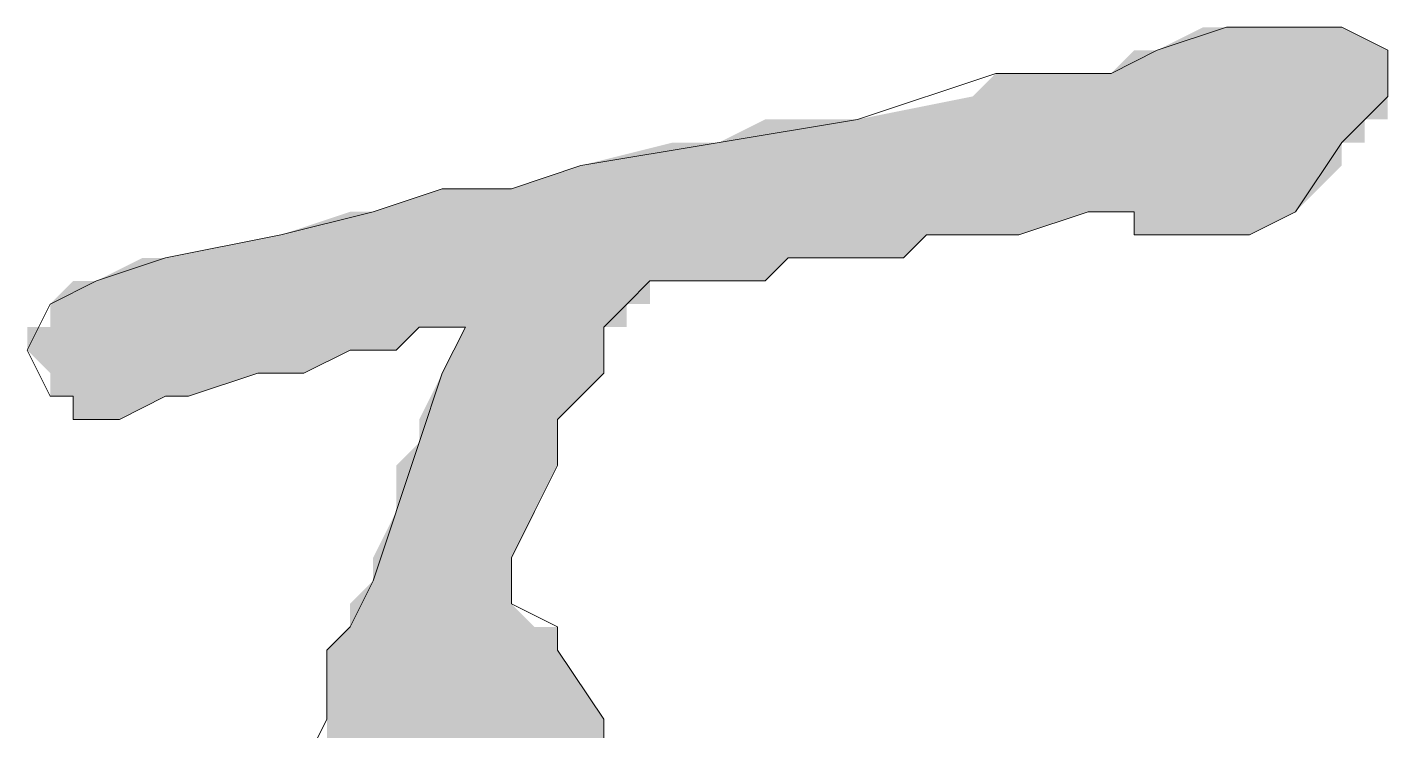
# Model space of a CAD drawing. Header units: millimetres. Extents: x 24 to 410, y 10 to 282.
# Drawn here: x 309.33 to 311.827, y 17.293 to 18.584 of the extents above; entities that cross this region are included whole.
import ezdxf

# ---------------------------------------------------------------- set-up
doc = ezdxf.new("R2010")
doc.units = ezdxf.units.MM
doc.layers.add('Watermark', color=7, linetype='Continuous')

msp = doc.modelspace()

# ---------------------------------------------------------------- hatches: boundary and pattern name
at = {"layer": 'Watermark'}
h = msp.add_hatch(color=256, dxfattribs=at)
h.dxf.hatch_style = 2
h.paths.add_polyline_path([(311.488667, 18.584333), (311.404, 18.542), (311.827333, 18.542)])
h = msp.add_hatch(color=256, dxfattribs=at)
h.dxf.hatch_style = 2
h.paths.add_polyline_path([(311.531, 18.584333), (311.488667, 18.584333), (311.742667, 18.584333)])
h = msp.add_hatch(color=256, dxfattribs=at)
h.dxf.hatch_style = 2
h.paths.add_polyline_path([(311.488667, 18.584333), (311.742667, 18.584333), (311.827333, 18.542)])
h = msp.add_hatch(color=256, dxfattribs=at)
h.dxf.hatch_style = 2
h.paths.add_polyline_path([(311.700333, 18.584333), (311.531, 18.584333)])
h = msp.add_hatch(color=256, dxfattribs=at)
h.dxf.hatch_style = 2
h.paths.add_polyline_path([(311.531, 18.584333), (311.742667, 18.584333)])
h = msp.add_hatch(color=256, dxfattribs=at)
h.dxf.hatch_style = 2
h.paths.add_polyline_path([(311.361667, 18.542), (311.319333, 18.499667), (311.827333, 18.499667)])
h = msp.add_hatch(color=256, dxfattribs=at)
h.dxf.hatch_style = 2
h.paths.add_polyline_path([(311.404, 18.542), (311.361667, 18.542), (311.827333, 18.542)])
h = msp.add_hatch(color=256, dxfattribs=at)
h.dxf.hatch_style = 2
h.paths.add_polyline_path([(311.361667, 18.542), (311.827333, 18.542), (311.827333, 18.499667)])
h = msp.add_hatch(color=256, dxfattribs=at)
h.dxf.hatch_style = 2
h.paths.add_polyline_path([(311.404, 18.542), (311.827333, 18.542)])
h = msp.add_hatch(color=256, dxfattribs=at)
h.dxf.hatch_style = 2
h.paths.add_polyline_path([(311.107667, 18.499667), (311.065333, 18.457333), (311.827333, 18.457333)])
h = msp.add_hatch(color=256, dxfattribs=at)
h.dxf.hatch_style = 2
h.paths.add_polyline_path([(311.319333, 18.499667), (311.107667, 18.499667), (311.827333, 18.499667)])
h = msp.add_hatch(color=256, dxfattribs=at)
h.dxf.hatch_style = 2
h.paths.add_polyline_path([(311.107667, 18.499667), (311.827333, 18.499667), (311.827333, 18.457333)])
h = msp.add_hatch(color=256, dxfattribs=at)
h.dxf.hatch_style = 2
h.paths.add_polyline_path([(311.319333, 18.499667), (311.827333, 18.499667)])
h = msp.add_hatch(color=256, dxfattribs=at)
h.dxf.hatch_style = 2
h.paths.add_polyline_path([(311.065333, 18.457333), (310.853667, 18.415), (311.827333, 18.415)])
h = msp.add_hatch(color=256, dxfattribs=at)
h.dxf.hatch_style = 2
h.paths.add_polyline_path([(311.065333, 18.457333), (311.827333, 18.457333), (311.827333, 18.415)])
h = msp.add_hatch(color=256, dxfattribs=at)
h.dxf.hatch_style = 2
h.paths.add_polyline_path([(310.684333, 18.415), (310.599667, 18.372667), (311.785, 18.372667)])
h = msp.add_hatch(color=256, dxfattribs=at)
h.dxf.hatch_style = 2
h.paths.add_polyline_path([(310.853667, 18.415), (310.684333, 18.415), (311.785, 18.415)])
h = msp.add_hatch(color=256, dxfattribs=at)
h.dxf.hatch_style = 2
h.paths.add_polyline_path([(310.684333, 18.415), (311.785, 18.415), (311.785, 18.372667)])
h = msp.add_hatch(color=256, dxfattribs=at)
h.dxf.hatch_style = 2
h.paths.add_polyline_path([(310.853667, 18.415), (311.827333, 18.415), (311.785, 18.415)])
h = msp.add_hatch(color=256, dxfattribs=at)
h.dxf.hatch_style = 2
h.paths.add_polyline_path([(310.515, 18.372667), (310.345667, 18.330333), (311.742667, 18.330333)])
h = msp.add_hatch(color=256, dxfattribs=at)
h.dxf.hatch_style = 2
h.paths.add_polyline_path([(310.599667, 18.372667), (310.515, 18.372667), (311.742667, 18.372667)])
h = msp.add_hatch(color=256, dxfattribs=at)
h.dxf.hatch_style = 2
h.paths.add_polyline_path([(310.515, 18.372667), (311.742667, 18.372667), (311.742667, 18.330333)])
h = msp.add_hatch(color=256, dxfattribs=at)
h.dxf.hatch_style = 2
h.paths.add_polyline_path([(310.599667, 18.372667), (311.785, 18.372667), (311.742667, 18.372667)])
h = msp.add_hatch(color=256, dxfattribs=at)
h.dxf.hatch_style = 2
h.paths.add_polyline_path([(310.345667, 18.330333), (310.218667, 18.288), (311.700333, 18.288)])
h = msp.add_hatch(color=256, dxfattribs=at)
h.dxf.hatch_style = 2
h.paths.add_polyline_path([(310.345667, 18.330333), (311.742667, 18.330333), (311.700333, 18.288)])
h = msp.add_hatch(color=256, dxfattribs=at)
h.dxf.hatch_style = 2
h.paths.add_polyline_path([(310.091667, 18.288), (309.964667, 18.245667), (311.658, 18.245667)])
h = msp.add_hatch(color=256, dxfattribs=at)
h.dxf.hatch_style = 2
h.paths.add_polyline_path([(310.091667, 18.288), (311.700333, 18.288), (311.658, 18.245667)])
h = msp.add_hatch(color=256, dxfattribs=at)
h.dxf.hatch_style = 2
h.paths.add_polyline_path([(309.922333, 18.245667), (309.795333, 18.203333), (311.15, 18.203333)])
h = msp.add_hatch(color=256, dxfattribs=at)
h.dxf.hatch_style = 2
h.paths.add_polyline_path([(309.964667, 18.245667), (309.922333, 18.245667), (311.658, 18.245667)])
h = msp.add_hatch(color=256, dxfattribs=at)
h.dxf.hatch_style = 2
h.paths.add_polyline_path([(309.922333, 18.245667), (311.277, 18.245667)])
h = msp.add_hatch(color=256, dxfattribs=at)
h.dxf.hatch_style = 2
h.paths.add_polyline_path([(309.922333, 18.245667), (311.361667, 18.245667), (311.277, 18.245667)])
h = msp.add_hatch(color=256, dxfattribs=at)
h.dxf.hatch_style = 2
h.paths.add_polyline_path([(309.922333, 18.245667), (311.277, 18.245667), (311.15, 18.203333)])
h = msp.add_hatch(color=256, dxfattribs=at)
h.dxf.hatch_style = 2
h.paths.add_polyline_path([(309.964667, 18.245667), (311.658, 18.245667)])
h = msp.add_hatch(color=256, dxfattribs=at)
h.dxf.hatch_style = 2
h.paths.add_polyline_path([(309.964667, 18.245667), (311.658, 18.245667)])
h = msp.add_hatch(color=256, dxfattribs=at)
h.dxf.hatch_style = 2
h.paths.add_polyline_path([(309.964667, 18.245667), (311.658, 18.245667)])
h = msp.add_hatch(color=256, dxfattribs=at)
h.dxf.hatch_style = 2
h.paths.add_polyline_path([(311.361667, 18.245667), (311.361667, 18.203333), (311.573333, 18.203333)])
h = msp.add_hatch(color=256, dxfattribs=at)
h.dxf.hatch_style = 2
h.paths.add_polyline_path([(311.361667, 18.245667), (311.658, 18.245667), (311.573333, 18.203333)])
h = msp.add_hatch(color=256, dxfattribs=at)
h.dxf.hatch_style = 2
h.paths.add_polyline_path([(309.795333, 18.203333), (309.583667, 18.161), (310.938333, 18.161)])
h = msp.add_hatch(color=256, dxfattribs=at)
h.dxf.hatch_style = 2
h.paths.add_polyline_path([(309.795333, 18.203333), (311.107667, 18.203333)])
h = msp.add_hatch(color=256, dxfattribs=at)
h.dxf.hatch_style = 2
h.paths.add_polyline_path([(309.795333, 18.203333), (311.15, 18.203333), (311.107667, 18.203333)])
h = msp.add_hatch(color=256, dxfattribs=at)
h.dxf.hatch_style = 2
h.paths.add_polyline_path([(309.795333, 18.203333), (311.107667, 18.203333)])
h = msp.add_hatch(color=256, dxfattribs=at)
h.dxf.hatch_style = 2
h.paths.add_polyline_path([(309.795333, 18.203333), (311.107667, 18.203333)])
h = msp.add_hatch(color=256, dxfattribs=at)
h.dxf.hatch_style = 2
h.paths.add_polyline_path([(309.795333, 18.203333), (310.980667, 18.203333)])
h = msp.add_hatch(color=256, dxfattribs=at)
h.dxf.hatch_style = 2
h.paths.add_polyline_path([(309.795333, 18.203333), (310.980667, 18.203333)])
h = msp.add_hatch(color=256, dxfattribs=at)
h.dxf.hatch_style = 2
h.paths.add_polyline_path([(309.795333, 18.203333), (310.980667, 18.203333), (310.938333, 18.161)])
h = msp.add_hatch(color=256, dxfattribs=at)
h.dxf.hatch_style = 2
h.paths.add_polyline_path([(310.980667, 18.203333), (311.065333, 18.203333)])
h = msp.add_hatch(color=256, dxfattribs=at)
h.dxf.hatch_style = 2
h.paths.add_polyline_path([(310.980667, 18.203333), (311.107667, 18.203333), (311.065333, 18.203333)])
h = msp.add_hatch(color=256, dxfattribs=at)
h.dxf.hatch_style = 2
h.paths.add_polyline_path([(311.023, 18.203333), (311.065333, 18.203333)])
h = msp.add_hatch(color=256, dxfattribs=at)
h.dxf.hatch_style = 2
h.paths.add_polyline_path([(311.023, 18.203333), (311.065333, 18.203333)])
h = msp.add_hatch(color=256, dxfattribs=at)
h.dxf.hatch_style = 2
h.paths.add_polyline_path([(311.023, 18.203333), (311.065333, 18.203333)])
h = msp.add_hatch(color=256, dxfattribs=at)
h.dxf.hatch_style = 2
h.paths.add_polyline_path([(311.361667, 18.203333), (311.573333, 18.203333)])
h = msp.add_hatch(color=256, dxfattribs=at)
h.dxf.hatch_style = 2
h.paths.add_polyline_path([(311.361667, 18.203333), (311.573333, 18.203333)])
h = msp.add_hatch(color=256, dxfattribs=at)
h.dxf.hatch_style = 2
h.paths.add_polyline_path([(311.361667, 18.203333), (311.573333, 18.203333), (311.446333, 18.203333)])
h = msp.add_hatch(color=256, dxfattribs=at)
h.dxf.hatch_style = 2
h.paths.add_polyline_path([(311.361667, 18.203333), (311.573333, 18.203333)])
h = msp.add_hatch(color=256, dxfattribs=at)
h.dxf.hatch_style = 2
h.paths.add_polyline_path([(311.361667, 18.203333), (311.573333, 18.203333)])
h = msp.add_hatch(color=256, dxfattribs=at)
h.dxf.hatch_style = 2
h.paths.add_polyline_path([(309.541333, 18.161), (309.456667, 18.118667), (310.684333, 18.118667)])
h = msp.add_hatch(color=256, dxfattribs=at)
h.dxf.hatch_style = 2
h.paths.add_polyline_path([(309.583667, 18.161), (309.541333, 18.161), (310.726667, 18.161)])
h = msp.add_hatch(color=256, dxfattribs=at)
h.dxf.hatch_style = 2
h.paths.add_polyline_path([(309.541333, 18.161), (310.726667, 18.161), (310.684333, 18.118667)])
h = msp.add_hatch(color=256, dxfattribs=at)
h.dxf.hatch_style = 2
h.paths.add_polyline_path([(309.583667, 18.161), (310.938333, 18.161)])
h = msp.add_hatch(color=256, dxfattribs=at)
h.dxf.hatch_style = 2
h.paths.add_polyline_path([(309.583667, 18.161), (310.938333, 18.161)])
h = msp.add_hatch(color=256, dxfattribs=at)
h.dxf.hatch_style = 2
h.paths.add_polyline_path([(309.583667, 18.161), (310.938333, 18.161), (310.726667, 18.161)])
h = msp.add_hatch(color=256, dxfattribs=at)
h.dxf.hatch_style = 2
h.paths.add_polyline_path([(309.414333, 18.118667), (309.372, 18.076333), (310.472667, 18.076333)])
h = msp.add_hatch(color=256, dxfattribs=at)
h.dxf.hatch_style = 2
h.paths.add_polyline_path([(309.456667, 18.118667), (309.414333, 18.118667), (310.472667, 18.118667)])
h = msp.add_hatch(color=256, dxfattribs=at)
h.dxf.hatch_style = 2
h.paths.add_polyline_path([(309.414333, 18.118667), (310.472667, 18.118667), (310.472667, 18.076333)])
h = msp.add_hatch(color=256, dxfattribs=at)
h.dxf.hatch_style = 2
h.paths.add_polyline_path([(309.456667, 18.118667), (310.684333, 18.118667)])
h = msp.add_hatch(color=256, dxfattribs=at)
h.dxf.hatch_style = 2
h.paths.add_polyline_path([(309.456667, 18.118667), (310.684333, 18.118667)])
h = msp.add_hatch(color=256, dxfattribs=at)
h.dxf.hatch_style = 2
h.paths.add_polyline_path([(309.456667, 18.118667), (310.684333, 18.118667), (310.472667, 18.118667)])
h = msp.add_hatch(color=256, dxfattribs=at)
h.dxf.hatch_style = 2
h.paths.add_polyline_path([(309.372, 18.076333), (310.430333, 18.076333)])
h = msp.add_hatch(color=256, dxfattribs=at)
h.dxf.hatch_style = 2
h.paths.add_polyline_path([(309.372, 18.076333), (310.472667, 18.076333), (310.430333, 18.076333)])
h = msp.add_hatch(color=256, dxfattribs=at)
h.dxf.hatch_style = 2
h.paths.add_polyline_path([(309.372, 18.076333), (309.372, 18.034), (310.430333, 18.034)])
h = msp.add_hatch(color=256, dxfattribs=at)
h.dxf.hatch_style = 2
h.paths.add_polyline_path([(309.372, 18.076333), (310.430333, 18.076333), (310.430333, 18.034)])
h = msp.add_hatch(color=256, dxfattribs=at)
h.dxf.hatch_style = 2
h.paths.add_polyline_path([(309.372, 18.034), (309.329667, 18.034), (310.049333, 18.034)])
h = msp.add_hatch(color=256, dxfattribs=at)
h.dxf.hatch_style = 2
h.paths.add_polyline_path([(309.329667, 18.034), (309.329667, 17.991667), (310.007, 17.991667)])
h = msp.add_hatch(color=256, dxfattribs=at)
h.dxf.hatch_style = 2
h.paths.add_polyline_path([(309.329667, 18.034), (310.049333, 18.034), (310.007, 17.991667)])
h = msp.add_hatch(color=256, dxfattribs=at)
h.dxf.hatch_style = 2
h.paths.add_polyline_path([(309.372, 18.034), (310.049333, 18.034)])
h = msp.add_hatch(color=256, dxfattribs=at)
h.dxf.hatch_style = 2
h.paths.add_polyline_path([(310.049333, 18.034), (310.430333, 18.034)])
h = msp.add_hatch(color=256, dxfattribs=at)
h.dxf.hatch_style = 2
h.paths.add_polyline_path([(310.049333, 18.034), (310.430333, 18.034)])
h = msp.add_hatch(color=256, dxfattribs=at)
h.dxf.hatch_style = 2
h.paths.add_polyline_path([(310.091667, 18.034), (310.388, 18.034)])
h = msp.add_hatch(color=256, dxfattribs=at)
h.dxf.hatch_style = 2
h.paths.add_polyline_path([(310.091667, 18.034), (310.430333, 18.034), (310.388, 18.034)])
h = msp.add_hatch(color=256, dxfattribs=at)
h.dxf.hatch_style = 2
h.paths.add_polyline_path([(310.134, 18.034), (310.091667, 17.949333), (310.388, 17.949333)])
h = msp.add_hatch(color=256, dxfattribs=at)
h.dxf.hatch_style = 2
h.paths.add_polyline_path([(310.134, 18.034), (310.388, 18.034)])
h = msp.add_hatch(color=256, dxfattribs=at)
h.dxf.hatch_style = 2
h.paths.add_polyline_path([(310.134, 18.034), (310.388, 18.034)])
h = msp.add_hatch(color=256, dxfattribs=at)
h.dxf.hatch_style = 2
h.paths.add_polyline_path([(310.134, 18.034), (310.388, 18.034)])
h = msp.add_hatch(color=256, dxfattribs=at)
h.dxf.hatch_style = 2
h.paths.add_polyline_path([(310.134, 18.034), (310.388, 18.034)])
h = msp.add_hatch(color=256, dxfattribs=at)
h.dxf.hatch_style = 2
h.paths.add_polyline_path([(310.134, 18.034), (310.388, 18.034), (310.388, 17.949333)])
h = msp.add_hatch(color=256, dxfattribs=at)
h.dxf.hatch_style = 2
h.paths.add_polyline_path([(309.329667, 17.991667), (309.964667, 17.991667)])
h = msp.add_hatch(color=256, dxfattribs=at)
h.dxf.hatch_style = 2
h.paths.add_polyline_path([(309.329667, 17.991667), (310.007, 17.991667), (309.964667, 17.991667)])
h = msp.add_hatch(color=256, dxfattribs=at)
h.dxf.hatch_style = 2
h.paths.add_polyline_path([(309.329667, 17.991667), (309.922333, 17.991667)])
h = msp.add_hatch(color=256, dxfattribs=at)
h.dxf.hatch_style = 2
h.paths.add_polyline_path([(309.329667, 17.991667), (309.964667, 17.991667), (309.922333, 17.991667)])
h = msp.add_hatch(color=256, dxfattribs=at)
h.dxf.hatch_style = 2
h.paths.add_polyline_path([(309.329667, 17.991667), (309.372, 17.949333), (309.837667, 17.949333)])
h = msp.add_hatch(color=256, dxfattribs=at)
h.dxf.hatch_style = 2
h.paths.add_polyline_path([(309.329667, 17.991667), (309.922333, 17.991667), (309.837667, 17.949333)])
h = msp.add_hatch(color=256, dxfattribs=at)
h.dxf.hatch_style = 2
h.paths.add_polyline_path([(309.372, 17.949333), (309.753, 17.949333)])
h = msp.add_hatch(color=256, dxfattribs=at)
h.dxf.hatch_style = 2
h.paths.add_polyline_path([(309.372, 17.949333), (309.837667, 17.949333), (309.753, 17.949333)])
h = msp.add_hatch(color=256, dxfattribs=at)
h.dxf.hatch_style = 2
h.paths.add_polyline_path([(309.372, 17.949333), (309.372, 17.907), (309.626, 17.907)])
h = msp.add_hatch(color=256, dxfattribs=at)
h.dxf.hatch_style = 2
h.paths.add_polyline_path([(309.372, 17.949333), (309.753, 17.949333), (309.626, 17.907)])
h = msp.add_hatch(color=256, dxfattribs=at)
h.dxf.hatch_style = 2
h.paths.add_polyline_path([(310.091667, 17.949333), (310.049333, 17.864667), (310.303333, 17.864667)])
h = msp.add_hatch(color=256, dxfattribs=at)
h.dxf.hatch_style = 2
h.paths.add_polyline_path([(310.091667, 17.949333), (310.388, 17.949333)])
h = msp.add_hatch(color=256, dxfattribs=at)
h.dxf.hatch_style = 2
h.paths.add_polyline_path([(310.091667, 17.949333), (310.388, 17.949333)])
h = msp.add_hatch(color=256, dxfattribs=at)
h.dxf.hatch_style = 2
h.paths.add_polyline_path([(310.091667, 17.949333), (310.388, 17.949333), (310.303333, 17.864667)])
h = msp.add_hatch(color=256, dxfattribs=at)
h.dxf.hatch_style = 2
h.paths.add_polyline_path([(309.372, 17.907), (309.626, 17.907)])
h = msp.add_hatch(color=256, dxfattribs=at)
h.dxf.hatch_style = 2
h.paths.add_polyline_path([(309.372, 17.907), (309.626, 17.907)])
h = msp.add_hatch(color=256, dxfattribs=at)
h.dxf.hatch_style = 2
h.paths.add_polyline_path([(309.372, 17.907), (309.583667, 17.907)])
h = msp.add_hatch(color=256, dxfattribs=at)
h.dxf.hatch_style = 2
h.paths.add_polyline_path([(309.372, 17.907), (309.626, 17.907), (309.583667, 17.907)])
h = msp.add_hatch(color=256, dxfattribs=at)
h.dxf.hatch_style = 2
h.paths.add_polyline_path([(309.414333, 17.907), (309.583667, 17.907)])
h = msp.add_hatch(color=256, dxfattribs=at)
h.dxf.hatch_style = 2
h.paths.add_polyline_path([(309.414333, 17.907), (309.583667, 17.907)])
h = msp.add_hatch(color=256, dxfattribs=at)
h.dxf.hatch_style = 2
h.paths.add_polyline_path([(309.414333, 17.907), (309.414333, 17.864667), (309.499, 17.864667)])
h = msp.add_hatch(color=256, dxfattribs=at)
h.dxf.hatch_style = 2
h.paths.add_polyline_path([(309.414333, 17.907), (309.583667, 17.907), (309.499, 17.864667)])
h = msp.add_hatch(color=256, dxfattribs=at)
h.dxf.hatch_style = 2
h.paths.add_polyline_path([(309.414333, 17.864667), (309.499, 17.864667)])
h = msp.add_hatch(color=256, dxfattribs=at)
h.dxf.hatch_style = 2
h.paths.add_polyline_path([(309.414333, 17.864667), (309.499, 17.864667)])
h = msp.add_hatch(color=256, dxfattribs=at)
h.dxf.hatch_style = 2
h.paths.add_polyline_path([(309.414333, 17.864667), (309.456667, 17.864667)])
h = msp.add_hatch(color=256, dxfattribs=at)
h.dxf.hatch_style = 2
h.paths.add_polyline_path([(309.414333, 17.864667), (309.499, 17.864667), (309.456667, 17.864667)])
h = msp.add_hatch(color=256, dxfattribs=at)
h.dxf.hatch_style = 2
h.paths.add_polyline_path([(310.049333, 17.864667), (310.049333, 17.822333), (310.303333, 17.822333)])
h = msp.add_hatch(color=256, dxfattribs=at)
h.dxf.hatch_style = 2
h.paths.add_polyline_path([(310.049333, 17.864667), (310.303333, 17.864667), (310.303333, 17.822333)])
h = msp.add_hatch(color=256, dxfattribs=at)
h.dxf.hatch_style = 2
h.paths.add_polyline_path([(310.049333, 17.822333), (310.007, 17.78), (310.303333, 17.78)])
h = msp.add_hatch(color=256, dxfattribs=at)
h.dxf.hatch_style = 2
h.paths.add_polyline_path([(310.049333, 17.822333), (310.303333, 17.822333), (310.303333, 17.78)])
h = msp.add_hatch(color=256, dxfattribs=at)
h.dxf.hatch_style = 2
h.paths.add_polyline_path([(310.007, 17.78), (310.007, 17.695333), (310.261, 17.695333)])
h = msp.add_hatch(color=256, dxfattribs=at)
h.dxf.hatch_style = 2
h.paths.add_polyline_path([(310.007, 17.78), (310.303333, 17.78), (310.261, 17.695333)])
h = msp.add_hatch(color=256, dxfattribs=at)
h.dxf.hatch_style = 2
h.paths.add_polyline_path([(310.007, 17.695333), (309.964667, 17.610667), (310.218667, 17.610667)])
h = msp.add_hatch(color=256, dxfattribs=at)
h.dxf.hatch_style = 2
h.paths.add_polyline_path([(310.007, 17.695333), (310.261, 17.695333), (310.218667, 17.610667)])
h = msp.add_hatch(color=256, dxfattribs=at)
h.dxf.hatch_style = 2
h.paths.add_polyline_path([(309.964667, 17.610667), (309.964667, 17.568333), (310.218667, 17.568333)])
h = msp.add_hatch(color=256, dxfattribs=at)
h.dxf.hatch_style = 2
h.paths.add_polyline_path([(309.964667, 17.610667), (310.218667, 17.610667), (310.218667, 17.568333)])
h = msp.add_hatch(color=256, dxfattribs=at)
h.dxf.hatch_style = 2
h.paths.add_polyline_path([(309.964667, 17.568333), (309.922333, 17.526), (310.218667, 17.526)])
h = msp.add_hatch(color=256, dxfattribs=at)
h.dxf.hatch_style = 2
h.paths.add_polyline_path([(309.964667, 17.568333), (310.218667, 17.568333), (310.218667, 17.526)])
h = msp.add_hatch(color=256, dxfattribs=at)
h.dxf.hatch_style = 2
h.paths.add_polyline_path([(309.922333, 17.526), (310.218667, 17.526)])
h = msp.add_hatch(color=256, dxfattribs=at)
h.dxf.hatch_style = 2
h.paths.add_polyline_path([(309.922333, 17.526), (310.218667, 17.526)])
h = msp.add_hatch(color=256, dxfattribs=at)
h.dxf.hatch_style = 2
h.paths.add_polyline_path([(309.922333, 17.526), (309.922333, 17.483667), (310.261, 17.483667)])
h = msp.add_hatch(color=256, dxfattribs=at)
h.dxf.hatch_style = 2
h.paths.add_polyline_path([(309.922333, 17.526), (310.218667, 17.526), (310.261, 17.483667)])
h = msp.add_hatch(color=256, dxfattribs=at)
h.dxf.hatch_style = 2
h.paths.add_polyline_path([(309.922333, 17.483667), (309.88, 17.441333), (310.303333, 17.441333)])
h = msp.add_hatch(color=256, dxfattribs=at)
h.dxf.hatch_style = 2
h.paths.add_polyline_path([(309.922333, 17.483667), (310.303333, 17.483667)])
h = msp.add_hatch(color=256, dxfattribs=at)
h.dxf.hatch_style = 2
h.paths.add_polyline_path([(309.922333, 17.483667), (310.303333, 17.483667)])
h = msp.add_hatch(color=256, dxfattribs=at)
h.dxf.hatch_style = 2
h.paths.add_polyline_path([(309.922333, 17.483667), (310.303333, 17.483667), (310.303333, 17.441333)])
h = msp.add_hatch(color=256, dxfattribs=at)
h.dxf.hatch_style = 2
h.paths.add_polyline_path([(309.88, 17.441333), (310.303333, 17.441333)])
h = msp.add_hatch(color=256, dxfattribs=at)
h.dxf.hatch_style = 2
h.paths.add_polyline_path([(309.88, 17.441333), (310.303333, 17.441333)])
h = msp.add_hatch(color=256, dxfattribs=at)
h.dxf.hatch_style = 2
h.paths.add_polyline_path([(309.88, 17.441333), (309.88, 17.314333), (310.388, 17.314333)])
h = msp.add_hatch(color=256, dxfattribs=at)
h.dxf.hatch_style = 2
h.paths.add_polyline_path([(309.88, 17.441333), (310.303333, 17.441333), (310.388, 17.314333)])
h = msp.add_hatch(color=256, dxfattribs=at)
h.dxf.hatch_style = 2
h.paths.add_polyline_path([(309.88, 17.314333), (310.388, 17.314333)])
h = msp.add_hatch(color=256, dxfattribs=at)
h.dxf.hatch_style = 2
h.paths.add_polyline_path([(309.88, 17.314333), (310.388, 17.314333)])
h = msp.add_hatch(color=256, dxfattribs=at)
h.dxf.hatch_style = 2
h.paths.add_polyline_path([(309.88, 17.314333), (309.88, 17.272), (310.388, 17.272)])
h = msp.add_hatch(color=256, dxfattribs=at)
h.dxf.hatch_style = 2
h.paths.add_polyline_path([(309.88, 17.314333), (310.388, 17.314333), (310.388, 17.272)])

# ---------------------------------------------------------------- linework, layer by layer
at = {"layer": 'Watermark', "lineweight": 0}
msp.add_lwpolyline([(309.837667, 17.229667), (309.88, 17.314333), (309.88, 17.441333), (309.922333, 17.483667), (309.964667, 17.568333), (310.049333, 17.822333), (310.091667, 17.949333), (310.134, 18.034), (310.049333, 18.034), (310.007, 17.991667), (309.922333, 17.991667), (309.837667, 17.949333), (309.753, 17.949333), (309.626, 17.907), (309.583667, 17.907), (309.499, 17.864667), (309.414333, 17.864667), (309.414333, 17.907), (309.372, 17.907), (309.329667, 17.991667), (309.372, 18.076333), (309.456667, 18.118667), (309.583667, 18.161), (309.795333, 18.203333), (309.964667, 18.245667), (310.091667, 18.288), (310.218667, 18.288), (310.345667, 18.330333), (310.599667, 18.372667), (310.853667, 18.415), (311.107667, 18.499667), (311.319333, 18.499667), (311.404, 18.542), (311.531, 18.584333), (311.742667, 18.584333), (311.827333, 18.542), (311.827333, 18.457333), (311.785, 18.415), (311.742667, 18.372667), (311.658, 18.245667), (311.573333, 18.203333), (311.361667, 18.203333), (311.361667, 18.245667), (311.277, 18.245667), (311.15, 18.203333), (310.980667, 18.203333), (310.938333, 18.161), (310.726667, 18.161), (310.684333, 18.118667), (310.472667, 18.118667), (310.430333, 18.076333), (310.388, 18.034), (310.388, 17.949333), (310.303333, 17.864667), (310.303333, 17.78), (310.261, 17.695333), (310.218667, 17.610667), (310.218667, 17.526), (310.303333, 17.483667), (310.303333, 17.441333), (310.388, 17.314333), (310.388, 17.187333)], dxfattribs=at)

doc.saveas('drawing.dxf')
